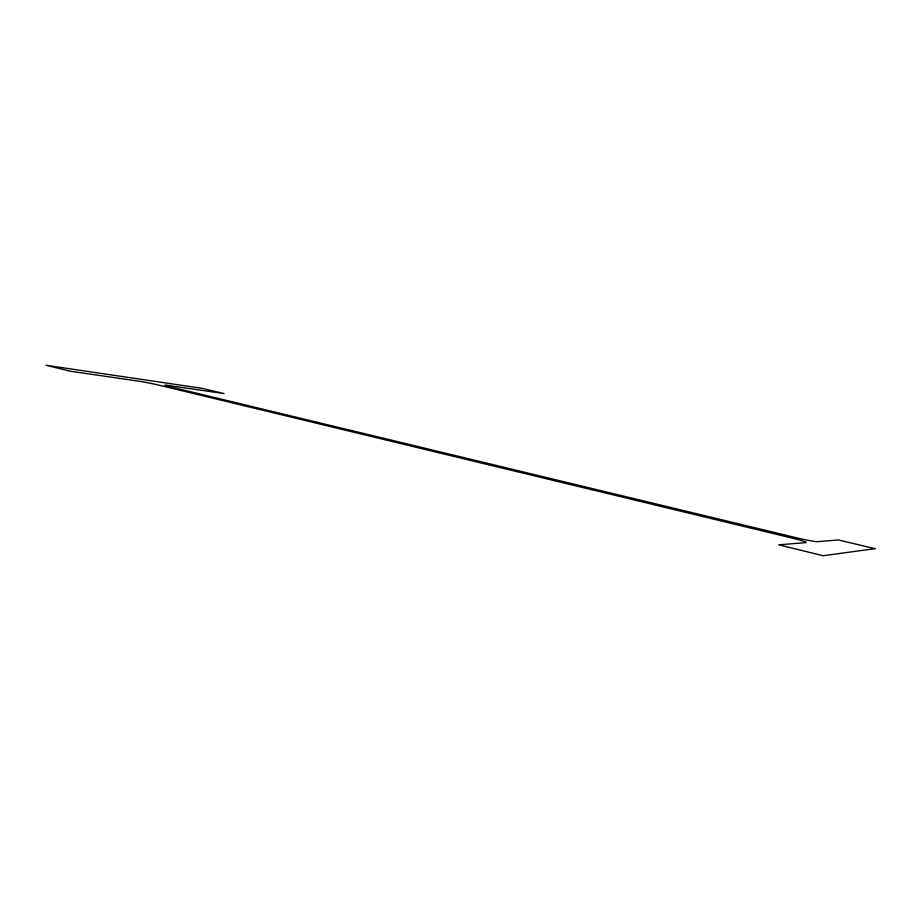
<?xml version="1.0" encoding="UTF-8"?>
<svg xmlns="http://www.w3.org/2000/svg" width="921" height="921" viewBox="0 0 921 921"><rect width="100%" height="100%" fill="white"/><g stroke="black" fill="none" stroke-linecap="round" stroke-linejoin="round"><path stroke-width="1.38" d="M874.95 548.674L823.144 555.72L778.717 544.829L805.829 542.619A19.928 1.163 12.9 0 0 790.69 537.749L159.183 385.231A15.266 0.702 11.4 0 0 138.254 381.098L70.272 371.221L46.05 365.28L201.941 388.305L224.045 393.578L168.129 385.439A14.713 0.668 11.5 0 0 170.074 386.797L795.18 537.473A19.168 1.071 12.9 0 0 817.376 541.675L838.398 539.959L874.95 548.674"/></g></svg>
